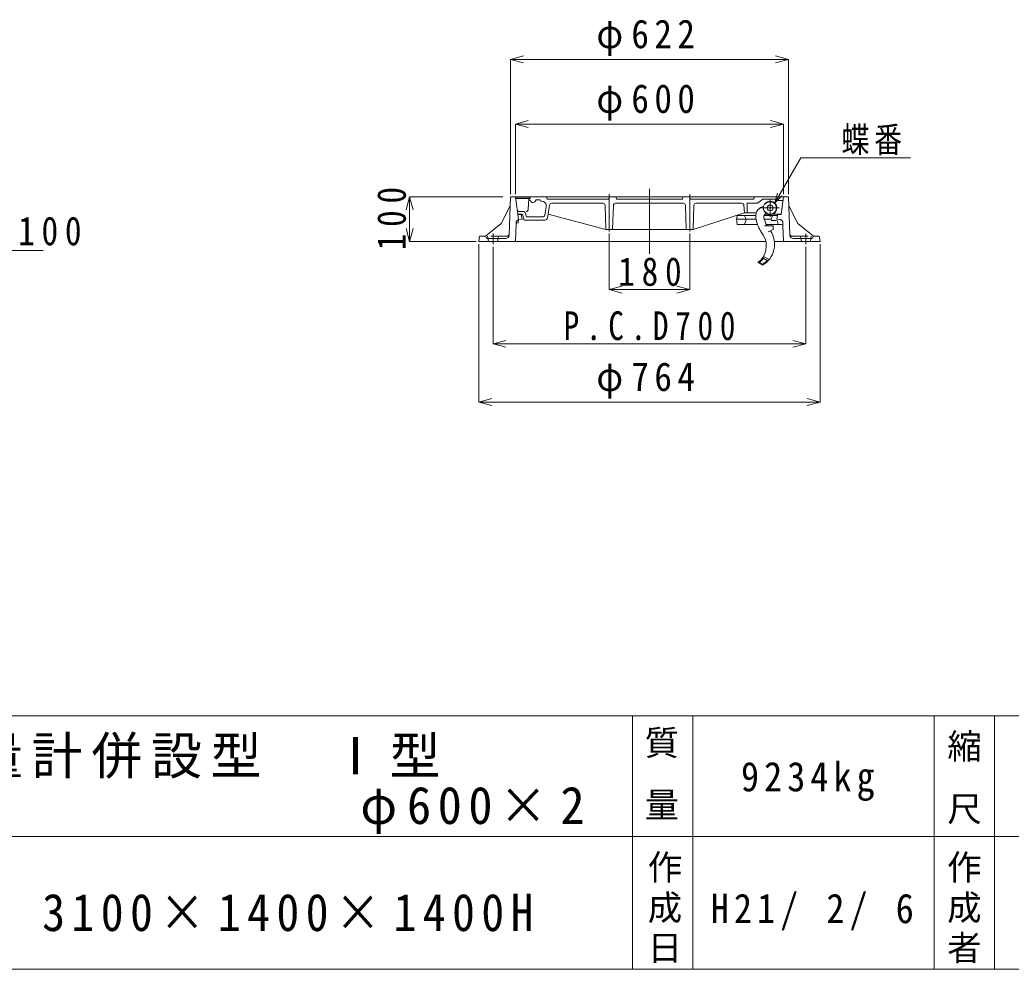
# Model space of a CAD drawing. Units: millimetres, scale not verified. Extents: x -5968 to 5968, y -4228 to 4228.
# Drawn here: x 952 to 3170, y -4228 to -2104 of the extents above; entities that cross this region are included whole.
import ezdxf

# ---------------------------------------------------------------- set-up
doc = ezdxf.new("R2010")
doc.units = ezdxf.units.MM
doc.header["$LTSCALE"] = 30
doc.linetypes.add('CHAIN1', pattern=[8, 5, -1, 1, -1])
doc.linetypes.add('DASHED1', pattern=[1.8, 1.2, -0.6])
for name, color, linetype, lineweight in [('0-0_枠', 3, 'Continuous', 9), ('0-6_寸法', 4, 'Continuous', 9), ('1-0', 7, 'Continuous', 9)]:
    doc.layers.add(name, color=color, linetype=linetype, lineweight=lineweight)
doc.styles.add('@ＭＳ ゴシック', font='')
doc.styles.add('ＭＳ ゴシック', font='')
doc.styles.get('@ＭＳ ゴシック').set_extended_font_data('@MS Gothic')
doc.styles.get('ＭＳ ゴシック').set_extended_font_data('MS Gothic')

msp = doc.modelspace()

# ---------------------------------------------------------------- linework, layer by layer
at = {"layer": '0-0_枠', "color": 4}
for p, q in [((2049.59, -2192.17), (2078.57, -2184.41)), ((2049.59, -2192.17), (2049.59, -2493.71)), ((2049.59, -2192.17), (2671.59, -2192.17)), ((2049.59, -2192.17), (2078.57, -2199.94)), ((2671.59, -2192.17), (2642.61, -2184.41)), ((2671.59, -2192.17), (2642.61, -2199.94)), ((2671.59, -2192.17), (2671.59, -2493.71)), ((2060.61, -2336.92), (2089.58, -2329.15)), ((2060.61, -2336.92), (2660.58, -2336.92)), ((2060.61, -2336.92), (2089.58, -2344.68)), ((2060.61, -2336.92), (2060.61, -2493.71)), ((2660.58, -2336.92), (2631.6, -2329.15)), ((2660.58, -2336.92), (2631.6, -2344.68)), ((2660.58, -2336.92), (2660.58, -2493.71)), ((1823.93, -2499.71), (1816.17, -2528.69)), ((1823.93, -2599.71), (1823.93, -2499.71)), ((1823.93, -2499.71), (1831.7, -2528.69)), ((1823.93, -2499.71), (2032.29, -2499.71)), ((1823.93, -2599.71), (1816.17, -2570.74)), ((1823.93, -2599.71), (1831.7, -2570.74)), ((2270.59, -2707.49), (2270.59, -2582.23)), ((2450.59, -2707.49), (2450.59, -2582.23)), ((1823.93, -2599.71), (1973.18, -2599.71)), ((1978.59, -2959.17), (1978.59, -2605.71)), ((2010.59, -2828.78), (2010.59, -2611.71)), ((2710.59, -2828.78), (2710.59, -2611.71)), ((2742.59, -2959.17), (2742.59, -2605.71)), ((2270.59, -2707.49), (2299.57, -2699.72)), ((2450.59, -2707.49), (2421.61, -2699.72)), ((2270.59, -2707.49), (2450.59, -2707.49)), ((2270.59, -2707.49), (2299.57, -2715.25)), ((2450.59, -2707.49), (2421.61, -2715.25)), ((2010.59, -2828.78), (2039.57, -2821.01)), ((2010.59, -2828.78), (2710.59, -2828.78)), ((2010.59, -2828.78), (2039.57, -2836.54)), ((2710.59, -2828.78), (2681.61, -2821.01)), ((2710.59, -2828.78), (2681.61, -2836.54)), ((1978.59, -2959.17), (2007.57, -2951.41)), ((1978.59, -2959.17), (2742.59, -2959.17)), ((1978.59, -2959.17), (2007.57, -2966.94)), ((2742.59, -2959.17), (2713.61, -2951.41)), ((2742.59, -2959.17), (2713.61, -2966.94))]:
    msp.add_line(p, q, dxfattribs=at)
at = {"layer": '0-0_枠', "color": 7}
for p, q in [((2641.24, -2513.61), (2699.39, -2412.89)), ((2699.39, -2412.89), (2944.34, -2412.89)), ((2660.58, -2499.71), (2060.61, -2499.71)), ((2108.36, -2506.21), (2115.1, -2506.21)), ((2131.59, -2505.21), (2130.09, -2499.71)), ((2131.59, -2505.21), (2267.94, -2505.21)), ((2270.59, -2499.71), (2269.39, -2504.11)), ((2286.77, -2504.15), (2285.59, -2499.71)), ((2288.21, -2505.21), (2432.97, -2505.21)), ((2434.41, -2504.15), (2435.59, -2499.71)), ((2450.59, -2499.71), (2451.79, -2504.11)), ((2593.33, -2505.21), (2453.24, -2505.21)), ((2594.29, -2504.48), (2595.59, -2499.71)), ((2614.27, -2504.71), (2602.47, -2514.21)), ((2643.54, -2504.71), (2614.27, -2504.71)), ((2641.24, -2513.61), (2647.06, -2491.88)), ((2641.24, -2513.61), (2657.15, -2497.7)), ((2644.22, -2504.99), (2646.8, -2507.44)), ((2094.2, -2509.12), (2096.67, -2511.42)), ((2107.04, -2506.71), (2104.1, -2510.71)), ((2117.19, -2508.26), (2117.02, -2507.66)), ((2119.11, -2509.71), (2119.63, -2509.71)), ((2126.3, -2540.54), (2129.5, -2521.36)), ((2137.09, -2518.39), (2132.21, -2547.68)), ((2256.29, -2514.23), (2142.02, -2514.23)), ((2261.29, -2519.07), (2263.04, -2571.77)), ((2279.91, -2519.05), (2278.14, -2571.77)), ((2436.28, -2514.21), (2284.9, -2514.21)), ((2441.27, -2519.05), (2443.04, -2571.77)), ((2459.89, -2519.05), (2458.14, -2571.77)), ((2464.89, -2514.21), (2567.03, -2514.21)), ((2572.01, -2518.75), (2573.59, -2535.71)), ((2579.59, -2514.21), (2602.47, -2514.21)), ((2579.59, -2514.21), (2579.59, -2535.71)), ((2647.49, -2507.71), (2659.47, -2507.71)), ((2078.2, -2532.71), (2065.24, -2532.71)), ((2074.13, -2538.71), (2066.09, -2538.71)), ((2079.16, -2550.16), (2077.05, -2541.04)), ((2083.05, -2536.5), (2084.73, -2543.2)), ((2086.67, -2544.71), (2121.37, -2544.71)), ((2262.92, -2573.17), (2133.73, -2538.54)), ((2458.29, -2573.16), (2573.59, -2535.71)), ((2599.73, -2535.71), (2573.59, -2535.71)), ((2625.21, -2538.71), (2619.96, -2538.71)), ((2655.18, -2538.71), (2635.98, -2538.71)), ((2081.11, -2551.71), (2127.3, -2551.71)), ((2457.88, -2573.21), (2263.27, -2573.21))]:
    msp.add_line(p, q, dxfattribs=at)
at = {"layer": '0-0_枠', "color": 7, "linetype": 'CHAIN1'}
for p, q in [((2360.59, -2481.71), (2360.59, -2627.71)), ((2270.59, -2493.71), (2270.59, -2577.76)), ((2450.59, -2493.71), (2450.59, -2577.76)), ((2650.73, -2524.71), (2608.62, -2524.71)), ((2630.59, -2544.47), (2630.59, -2506.82))]:
    msp.add_line(p, q, dxfattribs=at)
at = {"layer": '0-0_枠'}
for p, q in [((2046.69, -2585.48), (2049.59, -2499.71)), ((2060.61, -2499.71), (2049.59, -2499.71)), ((2067.78, -2550.5), (2060.61, -2499.71)), ((2092.61, -2500.21), (2060.68, -2500.21)), ((2093.61, -2503.21), (2061.12, -2503.21)), ((2089.37, -2527.96), (2090.57, -2503.68)), ((2092.61, -2500.21), (2093.61, -2502.21)), ((2093.61, -2503.21), (2093.61, -2502.21)), ((2655.04, -2539.71), (2660.58, -2499.71)), ((2660.58, -2499.71), (2671.59, -2499.71)), ((2674.83, -2585.52), (2671.59, -2499.71)), ((2028.69, -2559.71), (2048.92, -2519.65)), ((2692.49, -2559.71), (2672.35, -2519.82)), ((2073.59, -2538.71), (2066.11, -2538.71)), ((2067.78, -2550.5), (2066.78, -2557.5)), ((2067.78, -2550.5), (2075.59, -2549.71)), ((2557, -2542.09), (2555.09, -2549.71)), ((2557.02, -2561.3), (2555.09, -2549.71)), ((2598.43, -2541.71), (2557.48, -2541.71)), ((2573.2, -2561.37), (2577.09, -2549.71)), ((2573.23, -2541.99), (2577.09, -2549.71)), ((2599.11, -2549.71), (2577.09, -2549.71)), ((2647.05, -2541.71), (2616.71, -2541.71)), ((2633.09, -2549.71), (2617.56, -2549.71)), ((2636.09, -2541.71), (2633.09, -2549.71)), ((2633.09, -2549.71), (2633.84, -2552.71)), ((2647.41, -2539.71), (2647.05, -2541.71)), ((2655.04, -2539.71), (2647.41, -2539.71)), ((2028.69, -2559.71), (1993.59, -2587.71)), ((2062.22, -2561.58), (2060.64, -2598.26)), ((2066.22, -2557.71), (2066.78, -2557.5)), ((2602.47, -2561.71), (2557.51, -2561.71)), ((2656.07, -2561.71), (2622.02, -2561.71)), ((2644.18, -2552.71), (2633.84, -2552.71)), ((2647.11, -2555.06), (2648.5, -2561.32)), ((2659.07, -2564.61), (2660.54, -2598.26)), ((2692.49, -2559.71), (2727.59, -2587.71)), ((1978.69, -2599.13), (1980.52, -2588.13)), ((1981.01, -2587.71), (1993.59, -2587.71)), ((1993.59, -2587.71), (1996.59, -2593.21)), ((2038.69, -2593.21), (1996.59, -2593.21)), ((2682.82, -2593.21), (2724.59, -2593.21)), ((2727.59, -2587.71), (2724.59, -2593.21)), ((2740.17, -2587.71), (2727.59, -2587.71)), ((2742.49, -2599.13), (2740.66, -2588.13)), ((1979.18, -2599.71), (2622.09, -2599.71)), ((2640.2, -2599.71), (2742, -2599.71))]:
    msp.add_line(p, q, dxfattribs=at)
at = {"layer": '0-0_枠', "color": 2}
for p, q in [((2616.09, -2520.86), (2612.74, -2522.22)), ((2622.84, -2537.55), (2619.49, -2538.91)), ((2637.59, -2564.71), (2623.61, -2564.71)), ((2637.59, -2572.71), (2631.15, -2575.71)), ((2637.59, -2572.71), (2637.59, -2564.71)), ((2609.41, -2576.06), (2615.29, -2585.65)), ((2613.58, -2652.98), (2602.89, -2647.1))]:
    msp.add_line(p, q, dxfattribs=at)
at = {"layer": '0-0_枠', "linetype": 'DASHED1'}
for p, q in [((2067.49, -2551.45), (2067.78, -2550.5)), ((2577.09, -2549.71), (2555.09, -2549.71)), ((2647.05, -2541.71), (2645.59, -2549.71)), ((2653.31, -2550.89), (2645.59, -2549.71)), ((2062.37, -2557.19), (2062.22, -2561.58)), ((2658.8, -2556.67), (2659.07, -2564.61)), ((2041.78, -2587.71), (1993.59, -2587.71)), ((1998.59, -2587.71), (2000.59, -2599.71)), ((2022.59, -2587.71), (2020.59, -2599.71)), ((2679.74, -2587.71), (2727.59, -2587.71)), ((2698.59, -2587.71), (2700.59, -2599.71)), ((2722.59, -2587.71), (2720.59, -2599.71))]:
    msp.add_line(p, q, dxfattribs=at)
at = {"layer": '0-0_枠', "color": 2, "linetype": 'DASHED1'}
for p, q in [((2623.61, -2564.71), (2617.79, -2564.71)), ((2631.15, -2575.71), (2625.84, -2578.19)), ((2615.36, -2637.31), (2615.77, -2632.98)), ((2624.22, -2642.1), (2615.36, -2637.31)), ((2628.73, -2639.98), (2615.77, -2632.98)), ((2606.53, -2646.83), (2602.89, -2647.1)), ((2613.55, -2650.68), (2606.53, -2646.83)), ((2613.55, -2650.68), (2613.58, -2652.98)), ((2628.73, -2639.98), (2624.22, -2642.1))]:
    msp.add_line(p, q, dxfattribs=at)
at = {"layer": '0-0_枠', "linetype": 'CHAIN1'}
for p, q in [((2010.59, -2581.71), (2010.59, -2605.71)), ((2710.59, -2581.71), (2710.59, -2605.71))]:
    msp.add_line(p, q, dxfattribs=at)
at = {"layer": '0-0_枠'}
msp.add_lwpolyline([(2066.14, -2539.71), (2073.77, -2539.71), (2075.59, -2549.71)], dxfattribs=at)
at = {"layer": '0-0_枠', "color": 2, "linetype": 'DASHED1'}
msp.add_circle((2630.59, -2524.71), 14, dxfattribs=at)
at = {"layer": '0-0_枠', "color": 2}
msp.add_circle((2630.59, -2524.71), 6.5, dxfattribs=at)
at = {"layer": '0-0_枠'}
for centre, radius, start, end in [((2091.07, -2503.71), 0.5, 90, 175.70384), ((2069.61, -2527.71), 5, 188.0352, 270), ((2084.38, -2527.71), 5, 270, 357.17647), ((2557.48, -2542.21), 0.5, 90, 165.961), ((2572.78, -2542.21), 0.5, 26.57013, 90), ((2066.22, -2561.71), 4, 90, 178.06355), ((2557.51, -2561.21), 0.5, 189.46793, 270), ((2572.73, -2561.21), 0.5, 270, 341.56146), ((2644.18, -2555.71), 3, 12.53065, 90), ((2648.99, -2561.21), 0.5, 192.5325, 270), ((2656.07, -2564.71), 3, 1.93703, 90), ((1981.01, -2588.21), 0.5, 90, 170.53207), ((2038.69, -2585.21), 8, 270, 358.06322), ((2682.82, -2585.21), 8, 181.93715, 270), ((2740.17, -2588.21), 0.5, 9.46793, 90), ((1979.18, -2599.21), 0.5, 170.54327, 270), ((2059.14, -2598.21), 1.5, 270, 358.06544), ((2662.04, -2598.21), 1.5, 181.93449, 270), ((2742, -2599.21), 0.5, 270, 9.45673)]:
    msp.add_arc(centre, radius, start, end, dxfattribs=at)
at = {"layer": '0-0_枠', "color": 7}
for centre, radius, start, end in [((2101, -2501.8), 10, 188.15648, 227.11905), ((2108.36, -2508.21), 2, 90, 131.18832), ((2115.1, -2508.21), 2, 15.94423, 90), ((2267.94, -2503.71), 1.5, 270, 344.74475), ((2288.21, -2503.71), 1.5, 196.69789, 270), ((2432.97, -2503.71), 1.5, 270, 343.30211), ((2453.24, -2503.71), 1.5, 195.25525, 270), ((2593.33, -2504.21), 1, 270, 344.74637), ((2643.54, -2505.71), 1, 46.43752, 90), ((2100.07, -2507.75), 5, 227.1203, 323.73206), ((2119.11, -2507.71), 2, 195.94714, 270), ((2119.63, -2519.71), 10, 350.53781, 90), ((2142.02, -2519.21), 5, 90, 170.53432), ((2256.29, -2519.23), 5, 1.89783, 90), ((2284.9, -2519.21), 5, 90, 178.08685), ((2436.28, -2519.21), 5, 1.91318, 90), ((2464.89, -2519.21), 5, 90, 178.1022), ((2567.03, -2519.21), 5, 5.31395, 90), ((2647.49, -2506.71), 1, 226.44142, 270), ((2074.13, -2541.71), 3, 12.99376, 90), ((2078.2, -2537.71), 5, 14.03542, 90), ((2081.11, -2549.71), 2, 192.99207, 270), ((2086.67, -2542.71), 2, 194.03418, 270), ((2121.37, -2539.71), 5, 270, 350.53781), ((2127.3, -2546.71), 5, 270, 350.53775), ((2264.54, -2571.71), 1.5, 182.11574, 270), ((2276.65, -2571.71), 1.5, 270, 357.86159), ((2444.54, -2571.71), 1.5, 182.13841, 270), ((2456.65, -2571.71), 1.5, 270, 357.88426), ((2263.27, -2571.71), 1.5, 256.49191, 270), ((2457.88, -2571.71), 1.5, 270, 286.03381)]:
    msp.add_arc(centre, radius, start, end, dxfattribs=at)
at = {"layer": '0-0_枠', "color": 2}
for centre, radius, start, end in [((2621.36, -2543.54), 23, 112.00017, 190.44672), ((2630.59, -2524.71), 15, 238.87019, 165.12997), ((2677.59, -2534.21), 80, 189.41995, 211.54276), ((2621.36, -2543.54), 5, 112.00046, 189.41957), ((2677.59, -2534.21), 62, 189.42003, 209.46786), ((2576.09, -2609.71), 46, 305.63019, 31.5428), ((2586.59, -2606.21), 54, 299.98955, 34.38939)]:
    msp.add_arc(centre, radius, start, end, dxfattribs=at)
at = {"layer": '0-0_枠', "color": 2, "linetype": 'DASHED1'}
for centre, radius, start, end in [((2630.59, -2524.71), 15, 165.12997, 238.87019), ((2576.09, -2609.71), 48, 309.36279, 324.90469), ((2586.59, -2606.21), 52, 301.22342, 316.36389)]:
    msp.add_arc(centre, radius, start, end, dxfattribs=at)
at = {"layer": '0-0_枠', "linetype": 'DASHED1'}
for centre, radius, start, end in [((2068.36, -2557.39), 6, 98.36574, 178.06355), ((2652.8, -2556.87), 6, 1.93501, 85.16399), ((2041.78, -2582.71), 5, 270, 358.06302), ((2679.74, -2582.71), 5, 181.93701, 270)]:
    msp.add_arc(centre, radius, start, end, dxfattribs=at)
at = {"layer": '0-6_寸法'}
msp.add_line((928.93, -2619.77), (1003.93, -2619.77), dxfattribs=at)
at = {"layer": '1-0', "color": 2}
for p, q in [((552.67, -3660.98), (5967.67, -3660.98)), ((2322.67, -3660.98), (2322.67, -4227.98)), ((2457.67, -3660.98), (2457.67, -4227.98)), ((2997.67, -3660.98), (2997.67, -4227.98)), ((3132.67, -3660.98), (3132.67, -4227.98)), ((687.67, -3930.98), (2322.67, -3930.98)), ((2322.67, -3930.98), (4347.67, -3930.98)), ((702.67, -4227.98), (5967.67, -4227.98))]:
    msp.add_line(p, q, dxfattribs=at)
at = {"layer": '1-0', "color": 5}
msp.add_line((-5967.67, -4227.98), (5967.67, -4227.98), dxfattribs=at)

# ---------------------------------------------------------------- texts
at = {"layer": '0-0_枠', "color": 7, "attachment_point": 7, "style": 'ＭＳ ゴシック'}
for s, insert, char_height in [('\\T1.31;\\W0.9;φ622', (2241.97, -2184.67), 64.15), ('\\T1.31;\\W0.9;φ600', (2241.97, -2329.42), 64.15), ('\\T1.17;\\W0.8;蝶番', (2790.44, -2406.64), 57.15), ('\\T1.41;\\W0.85;180', (2290.9, -2699.99), 64.15), ('\\T1.43;\\W0.8;P.C.D700', (2168.56, -2821.28), 64.15), ('\\T1.31;\\W0.9;φ764', (2241.97, -2951.67), 64.15)]:
    msp.add_mtext(s, dxfattribs=dict(at, insert=insert, char_height=char_height))
at = {"layer": '0-0_枠', "color": 7, "insert": (1816.43, -2619.4), "char_height": 64.15, "attachment_point": 7, "rotation": 90, "style": 'ＭＳ ゴシック'}
msp.add_mtext('\\T1.41;\\W0.85;100', dxfattribs=at)
at = {"layer": '0-6_寸法', "color": 7, "insert": (948.21, -2609.21), "char_height": 64.15, "attachment_point": 7, "style": 'ＭＳ ゴシック'}
msp.add_mtext('\\T1.41;\\W0.85;100', dxfattribs=at)
at = {"layer": '1-0', "attachment_point": 7, "style": 'ＭＳ ゴシック'}
for s, insert, char_height in [('\\T1.17;流量計併設型\u3000Ⅰ型', (711.37, -3802.11), 83.63), ('\\T1.28;\\W0.9;9234kg', (2565.45, -3851.79), 65.98), ('\\T1.27;\\W0.95;φ600×2', (1713.79, -3925.86), 83.63), ('\\T1.28;\\W0.9;3100×1400×1400H', (1001.92, -4144), 83.58), ('\\T1.28;\\W0.9;H21/\\~2/\\~6', (2497.95, -4141.02), 65.98)]:
    msp.add_mtext(s, dxfattribs=dict(at, insert=insert, char_height=char_height))
at = {"layer": '1-0', "attachment_point": 7, "rotation": 270, "style": '@ＭＳ ゴシック'}
for s, insert, char_height in [('\\T1.21;質\\~量', (2353.42, -3682.17), 56.09), ('\\T1.21;縮\\~尺', (3029.06, -3689.9), 56.52), ('\\T1.17;作成日', (2359.48, -3960.3), 56.52), ('\\T1.17;作成者', (3029.06, -3960.3), 56.52)]:
    msp.add_mtext(s, dxfattribs=dict(at, insert=insert, char_height=char_height))

doc.saveas('drawing.dxf')
